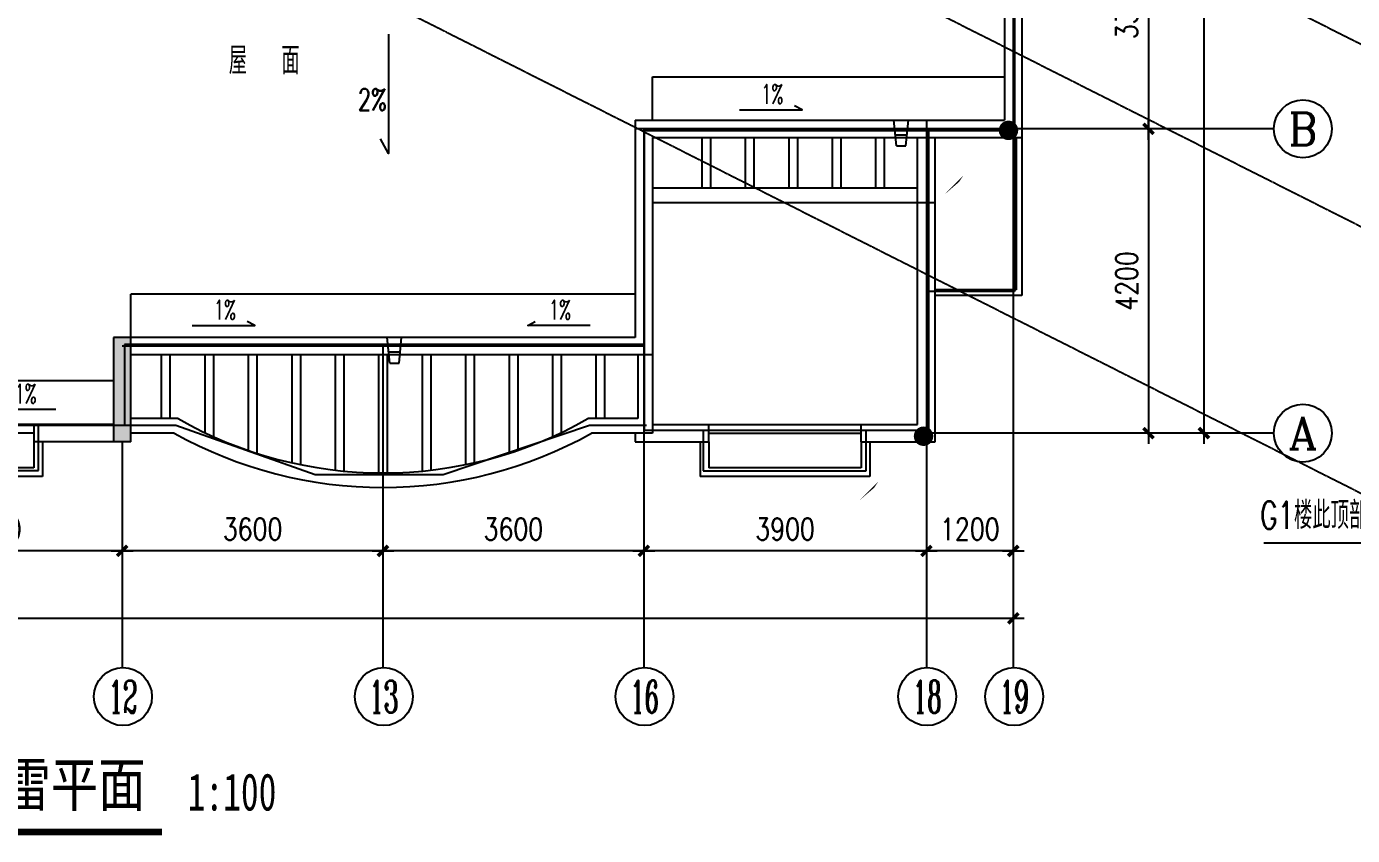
# Model space of a CAD drawing. Extents: x -170759 to 304867, y -311201 to 112352.
# Drawn here: x 77375 to 95677, y 43240 to 54410 of the extents above; entities that cross this region are included whole.
import ezdxf
from ezdxf.enums import TextEntityAlignment as Align

# ---------------------------------------------------------------- set-up
doc = ezdxf.new("R2010")
doc.units = 0
doc.linetypes.add('DASH', pattern=[0.35, 0.25, -0.1])
doc.linetypes.add('DOTE', pattern=[2.42, 2, -0.2, 0.02, -0.2])
doc.layers.get('0').update_dxf_attribs({"linetype": 'CONTINUOUS'})
doc.layers.get('DEFPOINTS').update_dxf_attribs({"linetype": 'CONTINUOUS'})
for name, color, linetype in [('AXIS', 3, 'CONTINUOUS'), ('AXIS_TEXT', 7, 'CONTINUOUS'), ('DOOR', 2, 'CONTINUOUS'), ('DOTE', 251, 'CONTINUOUS'), ('LAYER2', 7, 'CONTINUOUS'), ('LTN_WIRE', 1, 'CONTINUOUS'), ('PUB_DIM1', 3, 'CONTINUOUS'), ('TEX', 7, 'CONTINUOUS'), ('TEXT', 6, 'CONTINUOUS'), ('WALL', 7, 'CONTINUOUS'), ('WZ', 3, 'CONTINUOUS'), ('柱子', 170, 'CONTINUOUS')]:
    doc.layers.add(name, color=color, linetype=linetype)
doc.styles.add('-黑体', font='SIMHEI.TTF', dxfattribs={"width": 0.8})
doc.styles.add('COMPLEX', font='COMPLEX')
doc.styles.add('DIM_FONT', font='SIMPLEX.shx', dxfattribs={"width": 0.8})
doc.styles.add('HZS', font='txt', dxfattribs={"width": 0.7, "bigfont": 'HZS'})
doc.styles.add('HZXXX', font='romans', dxfattribs={"width": 0.7, "bigfont": 'hzs'})
doc.styles.add('SONG', font='SimSun.ttf', dxfattribs={"height": 600})
doc.dimstyles.new('AXIS', dxfattribs={"dimtxt": 300, "dimasz": 1, "dimexe": 250, "dimexo": 300, "dimgap": 150, "dimtad": 1, "dimdec": 0, "dimdsep": 46, "dimtxsty": 'DIM_FONT', "dimblk": '_DIMX', "dimblk1": '_DIMX', "dimblk2": '_DIMX', "dimcen": 2.5, "dimse1": 1, "dimse2": 1, "dimclrd": 3, "dimclre": 3, "dimclrt": 7, "dimadec": 0, "dimazin": 0, "dimtfac": 1, "dimtdec": 0, "dimtix": 1, "dimtmove": 2, "dimatfit": 3, "dimldrblk": '_DIMX', "dimfxl": 0, "dimtolj": 1, "dimtzin": 0, "dimarcsym": 0})

# ---------------------------------------------------------------- blocks, each defined once
blk = doc.blocks.new('_DIMX')
blk.add_line((-150, 0), (150, 0))
at = {"const_width": 50}
blk.add_lwpolyline([(-70, -70), (70, 70)], dxfattribs=at)
blk = doc.blocks.new('*D496')
at = {"layer": 'AXIS', "color": 3, "lineweight": -2}
blk.add_line((90994, 47170), (89796, 47170), dxfattribs=at)
at = {"layer": 'DEFPOINTS', "color": 0}
for p in [(90995, 50696), (89795, 48030), (89795, 47170)]:
    blk.add_point(p, dxfattribs=at)
at = {"layer": 'AXIS', "color": 3, "lineweight": -2, "rotation": 180}
blk.add_blockref('_DIMX', (89795, 47170), dxfattribs=at)
at = {"layer": 'AXIS', "color": 3, "lineweight": -2}
blk.add_blockref('_DIMX', (90995, 47170), dxfattribs=at)
at = {"layer": 'AXIS', "color": 7, "insert": (90395, 47470), "char_height": 300, "attachment_point": 5, "style": 'DIM_FONT'}
blk.add_mtext('\\A1;1200', dxfattribs=at)
blk = doc.blocks.new('*D497')
at = {"layer": 'AXIS', "color": 3, "lineweight": -2}
blk.add_line((92861, 52995), (92861, 48797), dxfattribs=at)
at = {"layer": 'DEFPOINTS', "color": 0}
for p in [(90995, 52996), (90995, 48796), (92861, 48796)]:
    blk.add_point(p, dxfattribs=at)
at = {"layer": 'AXIS', "color": 3, "lineweight": -2}
for p, rotation in [((92861, 52996), 90), ((92861, 48796), 270)]:
    blk.add_blockref('_DIMX', p, dxfattribs=dict(at, rotation=rotation))
at = {"layer": 'AXIS', "color": 7, "insert": (92561, 50896), "char_height": 300, "attachment_point": 5, "rotation": 90, "style": 'DIM_FONT'}
blk.add_mtext('\\A1;4200', dxfattribs=at)
blk = doc.blocks.new('*D498')
at = {"layer": 'AXIS', "color": 3, "lineweight": -2}
blk.add_line((93627, 63195), (93627, 48797), dxfattribs=at)
at = {"layer": 'DEFPOINTS', "color": 0}
for p in [(91912, 63196), (91912, 48796), (93627, 48796)]:
    blk.add_point(p, dxfattribs=at)
at = {"layer": 'AXIS', "color": 3, "lineweight": -2}
for p, rotation in [((93627, 63196), 90), ((93627, 48796), 270)]:
    blk.add_blockref('_DIMX', p, dxfattribs=dict(at, rotation=rotation))
at = {"layer": 'AXIS', "color": 7, "insert": (93327, 55996), "char_height": 300, "attachment_point": 5, "rotation": 90, "style": 'DIM_FONT'}
blk.add_mtext('\\A1;14400', dxfattribs=at)
blk = doc.blocks.new('*D499')
at = {"layer": 'AXIS', "color": 3, "lineweight": -2}
blk.add_line((89794, 47170), (85896, 47170), dxfattribs=at)
at = {"layer": 'DEFPOINTS', "color": 0}
for p in [(85895, 48030), (89795, 48030), (85895, 47170)]:
    blk.add_point(p, dxfattribs=at)
at = {"layer": 'AXIS', "color": 3, "lineweight": -2, "rotation": 180}
blk.add_blockref('_DIMX', (85895, 47170), dxfattribs=at)
at = {"layer": 'AXIS', "color": 3, "lineweight": -2}
blk.add_blockref('_DIMX', (89795, 47170), dxfattribs=at)
at = {"layer": 'AXIS', "color": 7, "insert": (87845, 47470), "char_height": 300, "attachment_point": 5, "style": 'DIM_FONT'}
blk.add_mtext('\\A1;3900', dxfattribs=at)
blk = doc.blocks.new('*D505')
at = {"layer": 'AXIS', "color": 3, "lineweight": -2}
blk.add_line((82294, 47170), (78696, 47170), dxfattribs=at)
at = {"layer": 'DEFPOINTS', "color": 0}
for p in [(78695, 48030), (82295, 48030), (78695, 47170)]:
    blk.add_point(p, dxfattribs=at)
at = {"layer": 'AXIS', "color": 3, "lineweight": -2, "rotation": 180}
blk.add_blockref('_DIMX', (78695, 47170), dxfattribs=at)
at = {"layer": 'AXIS', "color": 3, "lineweight": -2}
blk.add_blockref('_DIMX', (82295, 47170), dxfattribs=at)
at = {"layer": 'AXIS', "color": 7, "insert": (80495, 47470), "char_height": 300, "attachment_point": 5, "style": 'DIM_FONT'}
blk.add_mtext('\\A1;3600', dxfattribs=at)
blk = doc.blocks.new('_AXISO')
blk.add_circle((0, 0), 0.5)
at = {"layer": 'AXIS_TEXT', "style": 'COMPLEX', "width": 1.041667}
blk.add_attdef('A', text='', height=0.56, dxfattribs=at).set_placement((-0.25, -0.28), (0.25, -0.28), align=Align.FIT)
blk = doc.blocks.new('*D506')
at = {"layer": 'AXIS', "color": 3, "lineweight": -2}
blk.add_line((78694, 47170), (75096, 47170), dxfattribs=at)
at = {"layer": 'DEFPOINTS', "color": 0}
for p in [(75095, 48030), (78695, 48030), (75095, 47170)]:
    blk.add_point(p, dxfattribs=at)
at = {"layer": 'AXIS', "color": 3, "lineweight": -2, "rotation": 180}
blk.add_blockref('_DIMX', (75095, 47170), dxfattribs=at)
at = {"layer": 'AXIS', "color": 3, "lineweight": -2}
blk.add_blockref('_DIMX', (78695, 47170), dxfattribs=at)
at = {"layer": 'AXIS', "color": 7, "insert": (76895, 47470), "char_height": 300, "attachment_point": 5, "style": 'DIM_FONT'}
blk.add_mtext('\\A1;3600', dxfattribs=at)
blk = doc.blocks.new('*D507')
at = {"layer": 'AXIS', "color": 3, "lineweight": -2}
blk.add_line((85894, 47170), (82296, 47170), dxfattribs=at)
at = {"layer": 'DEFPOINTS', "color": 0}
for p in [(82295, 48030), (85895, 48030), (82295, 47170)]:
    blk.add_point(p, dxfattribs=at)
at = {"layer": 'AXIS', "color": 3, "lineweight": -2, "rotation": 180}
blk.add_blockref('_DIMX', (82295, 47170), dxfattribs=at)
at = {"layer": 'AXIS', "color": 3, "lineweight": -2}
blk.add_blockref('_DIMX', (85895, 47170), dxfattribs=at)
at = {"layer": 'AXIS', "color": 7, "insert": (84095, 47470), "char_height": 300, "attachment_point": 5, "style": 'DIM_FONT'}
blk.add_mtext('\\A1;3600', dxfattribs=at)
blk = doc.blocks.new('A$C31A77FF5')
at = {"layer": 'LAYER2', "color": 6}
blk.add_lwpolyline([(193, 207, 0, 0, 0), (517, 640, 96, 0, 0), (710, 932, 0, 0, 0)], format="xyseb", dxfattribs=at)
at = {"layer": 'LAYER2', "color": 6, "const_width": 134}
blk.add_lwpolyline([(93, 187, -1), (173, 79, -1)], format="xyb", close=True, dxfattribs=at)
blk = doc.blocks.new('*D512')
at = {"layer": 'AXIS', "color": 3, "lineweight": -2}
blk.add_line((92861, 56295), (92861, 52997), dxfattribs=at)
at = {"layer": 'DEFPOINTS', "color": 0}
for p in [(90995, 56296), (90995, 52996), (92861, 52996)]:
    blk.add_point(p, dxfattribs=at)
at = {"layer": 'AXIS', "color": 3, "lineweight": -2}
for p, rotation in [((92861, 56296), 90), ((92861, 52996), 270)]:
    blk.add_blockref('_DIMX', p, dxfattribs=dict(at, rotation=rotation))
at = {"layer": 'AXIS', "color": 7, "insert": (92561, 54646), "char_height": 300, "attachment_point": 5, "rotation": 90, "style": 'DIM_FONT'}
blk.add_mtext('\\A1;3300', dxfattribs=at)

msp = doc.modelspace()

# ---------------------------------------------------------------- linework, layer by layer
at = {"layer": 'AXIS'}
for p, q in [((94591.84234, 52995.91724), (94228.04837, 52995.91724)), ((94591.84234, 48795.91724), (94228.04837, 48795.91724)), ((78694.70248, 45988.62945), (78694.70248, 45557.5101)), ((82294.70248, 45988.62945), (82294.70248, 45557.5101)), ((85894.70248, 45988.62945), (85894.70248, 45557.5101)), ((89794.70248, 45988.62945), (89794.70248, 45557.5101)), ((90994.70248, 45988.62945), (90994.70248, 45557.5101))]:
    msp.add_line(p, q, dxfattribs=at)
at = {"layer": 'DOOR'}
for p, q in [((86694.70248, 52875.91724), (86694.70248, 52175.91724)), ((86814.70248, 52875.91724), (86814.70248, 52175.91724)), ((87294.70248, 52875.91724), (87294.70248, 52175.91724)), ((87414.70248, 52875.91724), (87414.70248, 52175.91724)), ((87894.70248, 52875.91724), (87894.70248, 52175.91724)), ((88014.70248, 52875.91724), (88014.70248, 52175.91724)), ((88494.70248, 52875.91724), (88494.70248, 52175.91724)), ((88614.70248, 52875.91724), (88614.70248, 52175.91724)), ((89094.70248, 52875.91724), (89094.70248, 52175.91724)), ((89214.70248, 52875.91724), (89214.70248, 52175.91724)), ((91034.70248, 52875.91724), (91034.70248, 50775.91724)), ((91114.70248, 52875.91724), (91114.70248, 50695.91724)), ((89674.70248, 52175.91724), (86014.70248, 52175.91724)), ((89674.70248, 51975.91724), (86014.70248, 51975.91724)), ((89674.70248, 48915.91724), (89674.70248, 51975.91724)), ((89914.70248, 48675.91724), (89914.70248, 51975.91724)), ((91034.70248, 50775.91724), (89914.70248, 50775.91724)), ((91114.70248, 50695.91724), (89914.70248, 50695.91724)), ((79234.70248, 49875.91724), (79234.70248, 48995.91724)), ((79354.70248, 49875.91724), (79354.70248, 48995.91724)), ((79834.70248, 49875.91724), (79834.70248, 48803.58989)), ((79954.70248, 49875.91724), (79954.70248, 48747.93508)), ((80434.70248, 49875.91724), (80434.70248, 48557.66445)), ((80554.70248, 49875.91724), (80554.70248, 48517.75908)), ((81034.70248, 49875.91724), (81034.70248, 48386.80794)), ((81154.70248, 49875.91724), (81154.70248, 48360.98585)), ((81634.70248, 49875.91724), (81634.70248, 48284.22558)), ((81754.70248, 49875.91724), (81754.70248, 48271.53307)), ((82234.70248, 49875.91724), (82234.70248, 48246.23278)), ((82354.70248, 49875.91724), (82354.70248, 48246.23278)), ((82834.70248, 49875.91724), (82834.70248, 48271.53307)), ((82954.70248, 49875.91724), (82954.70248, 48284.22558)), ((83434.70248, 49875.91724), (83434.70248, 48360.98585)), ((83554.70248, 49875.91724), (83554.70248, 48386.80794)), ((84034.70248, 49875.91724), (84034.70248, 48517.75908)), ((84154.70248, 49875.91724), (84154.70248, 48557.66445)), ((84634.70248, 49875.91724), (84634.70248, 48747.93508)), ((84754.70248, 49875.91724), (84754.70248, 48803.58989)), ((85234.70248, 49875.91724), (85234.70248, 48995.91724)), ((85354.70248, 49875.91724), (85354.70248, 48995.91724)), ((85814.70248, 49875.91724), (85814.70248, 48995.91724)), ((86014.70248, 49875.91724), (86014.70248, 48795.91724)), ((79467.26548, 48995.91724), (78814.70248, 48995.91724)), ((85814.70248, 48995.91724), (85122.13948, 48995.91724)), ((86014.70248, 48915.91724), (89674.70248, 48915.91724)), ((86794.70248, 48675.91724), (86794.70248, 48915.91724)), ((88894.70248, 48675.91724), (88894.70248, 48915.91724)), ((79414.70248, 48795.91724), (78814.70248, 48795.91724)), ((86014.70248, 48795.91724), (85174.70248, 48795.91724)), ((85774.70248, 48795.91724), (85774.70248, 48675.91724)), ((86794.70248, 48795.91724), (88894.70248, 48795.91724)), ((85774.70248, 48675.91724), (86794.70248, 48675.91724)), ((88894.70248, 48675.91724), (89914.70248, 48675.91724))]:
    msp.add_line(p, q, dxfattribs=at)
for radius, start, end in [(5704.6, 240.287933734, 299.712066266), (5904.6, 240.806848949, 299.193151051)]:
    msp.add_arc((82294.70248, 53950.51724), radius, start, end, dxfattribs=at)
at = {"layer": 'DOTE', "linetype": 'DOTE', "ltscale": 0.5}
for p, q in [((90994.70248, 65637.00024), (90994.70248, 45775.30653)), ((89794.70248, 53115.91724), (89794.70248, 45775.30653)), ((90994.70248, 52995.91724), (85774.70248, 52995.91724)), ((94554.24748, 52995.91724), (85774.70248, 52995.91724)), ((85894.70248, 52995.91724), (85894.70248, 45775.30653)), ((85894.70248, 49995.91724), (78694.70248, 49995.91724)), ((82294.70248, 49995.91724), (82294.70248, 45775.30653)), ((94554.24748, 48795.91724), (89794.70248, 48795.91724)), ((90994.70248, 48795.91724), (89794.70248, 48795.91724)), ((78694.70248, 48675.91724), (78694.70248, 45775.30653))]:
    msp.add_line(p, q, dxfattribs=at)
at = {"layer": 'LTN_WIRE'}
for p, q in [((91009.8836, 63184.75), (91009.8836, 50752.1461)), ((85905.56512, 48833.20235), (85905.56512, 52974.08125)), ((85905.56512, 52974.08125), (91009.8836, 52974.08125)), ((89822.24536, 52999.33044), (89822.24536, 48833.20235)), ((91009.8836, 50752.1461), (89796.97616, 50752.1461)), ((78729.19677, 50017.42597), (78729.19677, 48906.45826)), ((85905.56512, 50017.42597), (78729.19677, 50017.42597)), ((70870.56756, 48906.45826), (79436.72588, 48906.45826)), ((77538.53642, 48281.11893), (77538.53642, 48912.38308)), ((79436.72588, 48906.45826), (81357.16243, 48224.72817)), ((83125.98567, 48224.72817), (85147.49808, 48906.45826)), ((85147.49808, 48906.45826), (85930.83433, 48906.45826)), ((89822.24536, 48833.20235), (85905.56512, 48833.20235)), ((86714.17009, 48830.71069), (86714.17009, 48275.22683)), ((88963.10247, 48275.22683), (88963.10247, 48830.71069)), ((72671.67972, 48281.11893), (77538.53642, 48281.11893)), ((81357.16243, 48224.72817), (83125.98567, 48224.72817)), ((86714.17009, 48275.22683), (88963.10247, 48275.22683))]:
    msp.add_line(p, q, dxfattribs=at)
at = {"layer": 'PUB_DIM1'}
msp.add_line((94452.27162, 47279.89657), (97942.42203, 47279.89657), dxfattribs=at)
at = {"layer": 'TEX', "color": 3}
for points in [[(82373.25806, 54302.50441), (82373.25806, 52654.44451), (82262.24404, 52860.45362)], [(87217.20777, 53258.27542), (88079.97548, 53258.27542), (87976.97092, 53313.78243)], [(79661.50705, 50279.35195), (80524.27476, 50279.35195), (80421.27021, 50334.85896)], [(85154.7161, 50279.35195), (84291.94839, 50279.35195), (84394.95294, 50334.85896)], [(77777.62867, 49120.54417), (76914.86096, 49120.54417), (77017.86551, 49176.05118)]]:
    msp.add_lwpolyline(points, dxfattribs=at)
at = {"layer": 'TEXT', "color": 8, "linetype": 'DASH'}
for p, q in [((77494.70248, 63395.91724), (98153.38706, 52976.31643)), ((77494.70248, 57195.91724), (98153.38706, 46776.31643)), ((84794.70248, 57195.91724), (105453.38706, 46776.31643))]:
    msp.add_line(p, q, dxfattribs=at)
at = {"layer": 'TEXT', "color": 3, "const_width": 96}
msp.add_lwpolyline([(71759.63195, 43288.41343), (79246.16033, 43288.41343)], dxfattribs=at)
at = {"layer": 'WALL'}
for p, q in [((91114.70248, 63315.91724), (91114.70248, 52875.91724)), ((90874.70248, 63075.91724), (90874.70248, 53115.91724)), ((85774.70248, 53115.91724), (90874.70248, 53115.91724)), ((85774.70248, 53115.91724), (85774.70248, 50115.91724)), ((86014.70248, 52875.91724), (91114.70248, 52875.91724)), ((86014.70248, 52875.91724), (86014.70248, 49875.91724)), ((89674.70248, 51975.91724), (89674.70248, 52875.91724)), ((89914.70248, 51975.91724), (89914.70248, 52875.91724)), ((89914.70248, 51975.91724), (89674.70248, 51975.91724)), ((78574.70248, 50115.91724), (78574.70248, 48675.91724)), ((85774.70248, 50115.91724), (78574.70248, 50115.91724)), ((78814.70248, 48675.91724), (78814.70248, 50115.91724)), ((86014.70248, 49875.91724), (78814.70248, 49875.91724)), ((77474.70248, 48915.91724), (75214.70248, 48915.91724)), ((77474.70248, 48915.91724), (77474.70248, 48675.91724)), ((78574.70248, 48915.91724), (77474.70248, 48915.91724)), ((77474.70248, 48895.91724), (77474.70248, 48675.91724)), ((77474.70248, 48795.91724), (75214.70248, 48795.91724)), ((78814.70248, 48675.91724), (77474.70248, 48675.91724))]:
    msp.add_line(p, q, dxfattribs=at)
at = {"layer": 'WALL', "color": 8}
for p, q in [((89382.40881, 52762.15723), (89347.40881, 53115.91724)), ((89512.40881, 52762.15723), (89547.40881, 53115.91724)), ((89373.45532, 52915.91724), (89521.3623, 52915.91724)), ((89382.40881, 52762.15723), (89512.40881, 52762.15723)), ((82387.32329, 49762.15723), (82352.32329, 50115.91724)), ((82517.32329, 49762.15723), (82552.32329, 50115.91724)), ((82378.3698, 49915.91724), (82526.27678, 49915.91724)), ((82387.32329, 49762.15723), (82517.32329, 49762.15723)), ((77474.70248, 48675.91724), (77474.70248, 48315.91724)), ((77594.70248, 48675.91724), (77594.70248, 48195.91724)), ((86674.70248, 48675.91724), (86674.70248, 48195.91724)), ((86794.70248, 48675.91724), (86794.70248, 48315.91724)), ((88894.70248, 48675.91724), (88894.70248, 48315.91724)), ((89014.70248, 48675.91724), (89014.70248, 48195.91724)), ((77474.70248, 48315.91724), (75214.70248, 48315.91724)), ((77594.70248, 48195.91724), (75214.70248, 48195.91724)), ((89014.70248, 48195.91724), (86674.70248, 48195.91724)), ((88894.70248, 48315.91724), (86794.70248, 48315.91724))]:
    msp.add_line(p, q, dxfattribs=at)
at = {"layer": '柱子', "color": 253}
for p, q in [((86014.70248, 53715.91724), (90874.70248, 53715.91724)), ((86014.70248, 53115.91724), (86014.70248, 53715.91724)), ((85774.70248, 50715.91724), (78814.70248, 50715.91724)), ((78814.70248, 50115.91724), (78814.70248, 50715.91724)), ((78574.70248, 49515.91724), (75214.70248, 49515.91724))]:
    msp.add_line(p, q, dxfattribs=at)
msp.add_solid([(78814.70248, 50115.91724), (78814.70248, 48675.91724), (78574.70248, 50115.91724), (78574.70248, 48675.91724)], dxfattribs=at)

# ---------------------------------------------------------------- block references
at = {"layer": 'AXIS'}
ref = msp.add_blockref('_AXISO', (94991.84234, 52995.91724), dxfattribs=dict(at, xscale=800, yscale=800, zscale=800))
ref.add_attrib('A', 'B', dxfattribs={"layer": 'AXIS_TEXT', "height": 448, "style": 'COMPLEX', "width": 1.102941}).set_placement((94791.84234, 52771.91724), (95191.84234, 52771.91724), align=Align.FIT)
at = {"layer": 'AXIS', "xscale": 800, "yscale": 800, "zscale": 800}
msp.add_blockref('_AXISO', (94991.84234, 48795.91724), dxfattribs=at).add_auto_attribs({'A': 'A'})
at = {"layer": 'AXIS'}
ref = msp.add_blockref('_AXISO', (78705.80907, 45157.66432), dxfattribs=dict(at, xscale=800, yscale=800, zscale=800))
ref.add_attrib('A', '12', dxfattribs={"layer": 'AXIS_TEXT', "height": 448, "style": 'COMPLEX', "width": 0.646552}).set_placement((78505.80907, 44933.66432), (78905.80907, 44933.66432), align=Align.FIT)
ref = msp.add_blockref('_AXISO', (82305.80907, 45157.66432), dxfattribs=dict(at, xscale=800, yscale=800, zscale=800))
ref.add_attrib('A', '13', dxfattribs={"layer": 'AXIS_TEXT', "height": 448, "style": 'COMPLEX', "width": 0.646552}).set_placement((82105.80907, 44933.66432), (82505.80907, 44933.66432), align=Align.FIT)
ref = msp.add_blockref('_AXISO', (85905.80907, 45157.66432), dxfattribs=dict(at, xscale=800, yscale=800, zscale=800))
ref.add_attrib('A', '16', dxfattribs={"layer": 'AXIS_TEXT', "height": 448, "style": 'COMPLEX', "width": 0.646552}).set_placement((85705.80907, 44933.66432), (86105.80907, 44933.66432), align=Align.FIT)
ref = msp.add_blockref('_AXISO', (89805.80907, 45157.66432), dxfattribs=dict(at, xscale=800, yscale=800, zscale=800))
ref.add_attrib('A', '18', dxfattribs={"layer": 'AXIS_TEXT', "height": 448, "style": 'COMPLEX', "width": 0.646552}).set_placement((89605.80907, 44933.66432), (90005.80907, 44933.66432), align=Align.FIT)
ref = msp.add_blockref('_AXISO', (91005.80907, 45157.66432), dxfattribs=dict(at, xscale=800, yscale=800, zscale=800))
ref.add_attrib('A', '19', dxfattribs={"layer": 'AXIS_TEXT', "height": 448, "style": 'COMPLEX', "width": 0.646552}).set_placement((90805.80907, 44933.66432), (91205.80907, 44933.66432), align=Align.FIT)
at = {"layer": 'LTN_WIRE', "rotation": 172.0626252549822}
for p in [(91078.33702, 53089.01281), (89905.97547, 48866.34322)]:
    msp.add_blockref('A$C31A77FF5', p, dxfattribs=at)

# ---------------------------------------------------------------- texts
at = {"layer": 'TEX', "color": 3, "style": 'HZXXX', "text_generation_flag": 6}
for s, height, width, p in [('2%', 300, 0.7, (81950.0445, 53250.5953)), ('1%', 270, 0.6, (87516.37632, 53341.22487)), ('1%', 270, 0.6, (79960.67561, 50362.30139)), ('1%', 270, 0.6, (84585.54754, 50362.30139)), ('1%', 270, 0.6, (77208.46011, 49203.49362))]:
    msp.add_text(s, height=height, rotation=180, dxfattribs=dict(at, width=width)).set_placement(p)
at = {"layer": 'TEXT', "color": 3, "ltscale": 1000, "style": 'SONG', "width": 0.8}
msp.add_text('电梯机房及屋顶防雷平面', height=600, dxfattribs=at).set_placement((71816.32664, 43643.99059))
at = {"layer": 'TEXT', "color": 3, "style": '-黑体', "width": 0.7}
msp.add_text('1:100', height=514.285714, dxfattribs=at).set_placement((79599.26306, 43585.03233))
at = {"layer": 'WZ', "style": 'HZS', "width": 0.7}
for s, p in [('屋  面', (80166.12869, 53750.08952)), ('G1楼此顶部为18吨消防水箱', (94402.22413, 47472.47463))]:
    msp.add_text(s, height=380, dxfattribs=at).set_placement(p)

# ---------------------------------------------------------------- dimensions: what is measured, and where the dimension line sits
at = {"layer": 'AXIS'}
dim = msp.add_linear_dim(base=(93626.81126, 48795.91724), p1=(91912.37372, 63195.91724), p2=(91912.37372, 48795.91724), angle=90, dimstyle='AXIS', dxfattribs=at)
dim.commit()
dim.dimension.update_dxf_attribs({"geometry": '*D498', "text_midpoint": (93326.81126, 55995.91724)})
for base, p1, p2, picture, middle in [((92861.19289, 52995.91724), (90994.70248, 56295.91724), (90994.70248, 52995.91724), '*D512', (92561.19289, 54645.91724)), ((92861.19289, 48795.91724), (90994.70248, 52995.91724), (90994.70248, 48795.91724), '*D497', (92561.19289, 50895.91724))]:
    dim = msp.add_linear_dim(base=base, p1=p1, p2=p2, angle=90, dimstyle='AXIS', override={"dimse1": 1}, dxfattribs=at)
    dim.commit()
    dim.dimension.update_dxf_attribs({"geometry": picture, "text_midpoint": middle})
dim = msp.add_linear_dim(base=(89794.70248, 47169.51641), p1=(90994.70248, 50695.91724), p2=(89794.70248, 48029.98667), dimstyle='AXIS', dxfattribs=at)
dim.commit()
dim.dimension.update_dxf_attribs({"geometry": '*D496', "text_midpoint": (90394.70248, 47469.51641)})
for base, p1, p2, picture, middle in [((75094.70248, 47169.51641), (78694.70248, 48029.98667), (75094.70248, 48029.98667), '*D506', (76894.70248, 47469.51641)), ((78694.70248, 47169.51641), (82294.70248, 48029.98667), (78694.70248, 48029.98667), '*D505', (80494.70248, 47469.51641)), ((82294.70248, 47169.51641), (85894.70248, 48029.98667), (82294.70248, 48029.98667), '*D507', (84094.70248, 47469.51641)), ((85894.70248, 47169.51641), (89794.70248, 48029.98667), (85894.70248, 48029.98667), '*D499', (87844.70248, 47469.51641))]:
    dim = msp.add_linear_dim(base=base, p1=p1, p2=p2, dimstyle='AXIS', override={"dimse1": 1}, dxfattribs=at)
    dim.commit()
    dim.dimension.update_dxf_attribs({"geometry": picture, "text_midpoint": middle})
msp.add_linear_dim(base=(90994.70248, 46238.62945), p1=(59194.70248, 47922.76028), p2=(90994.70248, 47922.76028), location=(74444.21485, 46538.62945), dimstyle='AXIS', dxfattribs=at).render()

doc.saveas('drawing.dxf')
